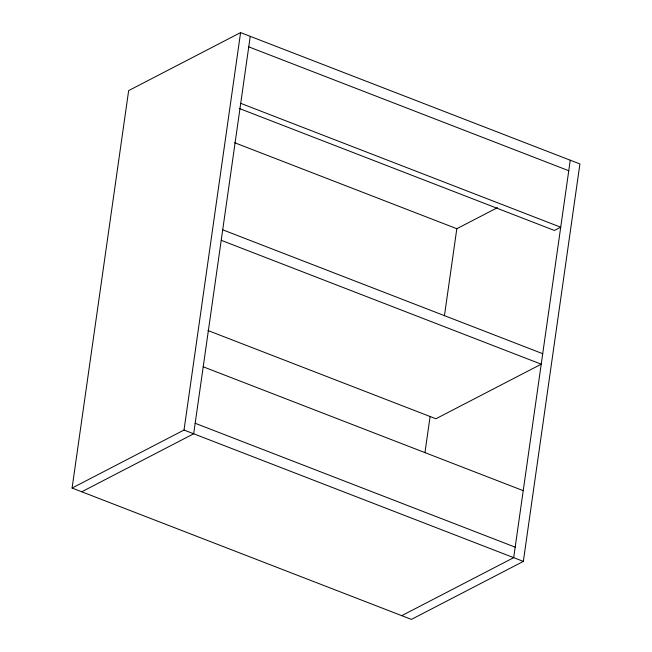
<?xml version="1.0" encoding="UTF-8"?>
<svg xmlns="http://www.w3.org/2000/svg" width="652" height="652" viewBox="0 0 652 652"><rect width="100%" height="100%" fill="white"/><g stroke="black" fill="none" stroke-linecap="round" stroke-linejoin="round"><path stroke-width="0.98" d="M72.087 488.046L128.656 90.604L240.588 32.6L579.913 163.954L523.344 561.396L411.412 619.4L72.087 488.046L184.019 430.043L523.344 561.396M184.019 430.043L240.588 32.6M250.246 36.341L193.677 433.784L81.744 491.787M424.957 452.659L430.108 416.432M444.428 315.812L456.889 228.273M570.255 160.213L513.686 557.664L401.754 615.659M497.452 207.67L456.824 228.722L234.622 142.706M248.746 46.846L568.756 170.718M240.71 103.334L560.72 227.214L554.444 230.466L239.178 108.428M222.707 229.814L542.717 353.686M221.215 240.311L541.225 364.191L435.903 418.763L208.004 330.54M203.212 366.791L523.222 490.663M195.176 423.278L515.186 547.158"/></g></svg>
